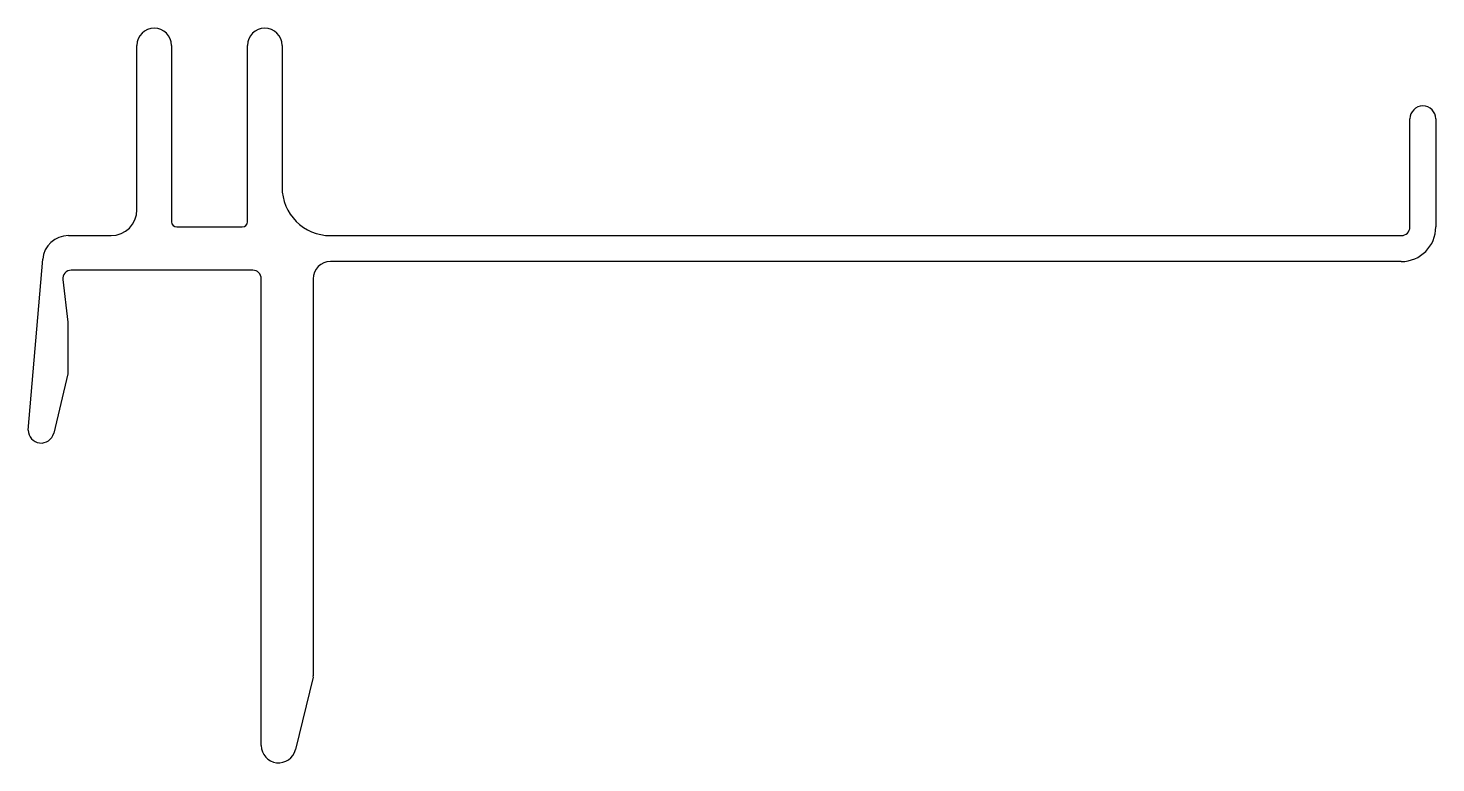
# Model space of a CAD drawing. Extents: x 2067.4 to 2148.9, y 1681.6 to 1724.1.
import ezdxf

# ---------------------------------------------------------------- set-up
doc = ezdxf.new("R2010")
doc.units = 0
doc.layers.get('0').update_dxf_attribs({"linetype": 'CONTINUOUS'})

msp = doc.modelspace()

# ---------------------------------------------------------------- linework, layer by layer
for p, q in [((2073.667, 1713.628), (2073.667, 1723.128)), ((2075.667, 1723.128), (2075.667, 1712.928)), ((2080.067, 1712.928), (2080.067, 1723.128)), ((2082.067, 1723.128), (2082.067, 1714.928)), ((2147.367, 1712.628), (2147.367, 1718.878)), ((2148.867, 1718.878), (2148.867, 1712.628)), ((2075.967, 1712.628), (2079.767, 1712.628)), ((2069.702, 1712.128), (2072.167, 1712.128)), ((2084.867, 1712.128), (2146.867, 1712.128)), ((2067.367, 1700.878), (2068.208, 1710.761)), ((2080.367, 1710.128), (2069.867, 1710.128)), ((2146.867, 1710.628), (2084.867, 1710.628)), ((2069.37, 1709.58), (2069.667, 1707.128)), ((2080.867, 1682.628), (2080.867, 1709.628)), ((2083.867, 1709.628), (2083.867, 1686.664)), ((2069.667, 1707.128), (2069.667, 1704.128)), ((2069.667, 1704.128), (2068.847, 1700.704)), ((2083.859, 1686.593), (2082.839, 1682.392))]:
    msp.add_line(p, q)
for centre, radius, start, end in [((2074.667, 1723.128), 1, 0, 180), ((2081.067, 1723.128), 1, 0, 180), ((2148.117, 1718.878), 0.75, 0, 180), ((2084.867, 1714.928), 2.8, 180, 270), ((2072.167, 1713.628), 1.5, 270, 360), ((2075.967, 1712.928), 0.3, 180, 270), ((2079.767, 1712.928), 0.3, 270, 0), ((2146.867, 1712.628), 0.5, 270, 0), ((2146.867, 1712.628), 2, 270, 360), ((2069.702, 1710.628), 1.5, 90, 174.92372), ((2069.867, 1709.628), 0.5, 90, 185.54924), ((2080.367, 1709.628), 0.5, 0, 90), ((2084.867, 1709.628), 1, 90, 180), ((2068.117, 1700.878), 0.75, 180.02558, 346.52477), ((2083.567, 1686.664), 0.3, 346.35592, 0), ((2081.867, 1682.628), 1, 180, 346.35592)]:
    msp.add_arc(centre, radius, start, end)

doc.saveas('drawing.dxf')
